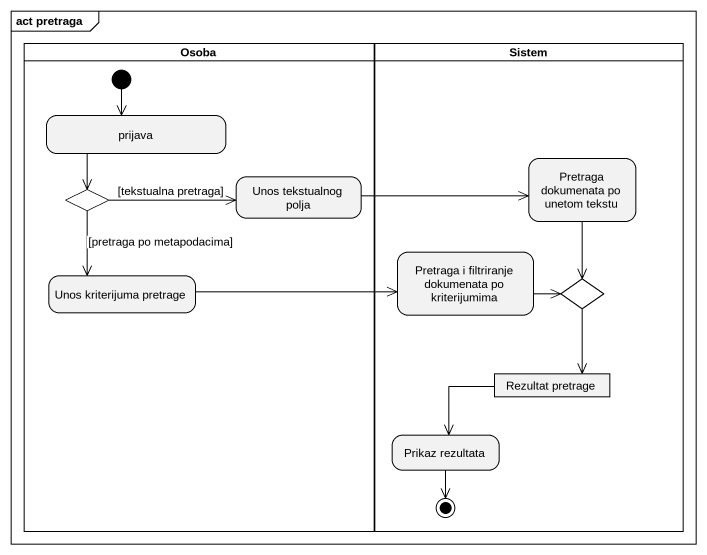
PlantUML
@startuml
mainframe act pretraga
hide empty description
state Osoba <<partition>> {
  state prijava
  state choice1 <<choice>>
  state "Unos tekstualnog polja" as Unos_tekstualnog_polja
  state "Unos kriterijuma pretrage" as Unos_kriterijuma_pretrage
  [*] --> prijava
}
state Sistem <<partition>> {
  state "Pretraga dokumenata po unetom tekstu" as Pretraga_dokumenata_po
  state "Pretraga i filtriranje dokumenata po kriterijumima" as Pretraga_i_filtriranje
  state choice2 <<choice>>
  state "Rezultat pretrage" as Rezultat_pretrage <<object>>
  state "Prikaz rezultata" as Prikaz_rezultata
  Prikaz_rezultata --> [*]
}
prijava --> choice1
choice1 -right-> Unos_tekstualnog_polja : [tekstualna pretraga]
choice1 --> Unos_kriterijuma_pretrage : [pretraga po metapodacima]
Unos_tekstualnog_polja -right-> Pretraga_dokumenata_po
Pretraga_dokumenata_po --> choice2
Unos_kriterijuma_pretrage -right-> Pretraga_i_filtriranje
Pretraga_i_filtriranje -right-> choice2
choice2 --> Rezultat_pretrage
Rezultat_pretrage --> Prikaz_rezultata
@enduml
